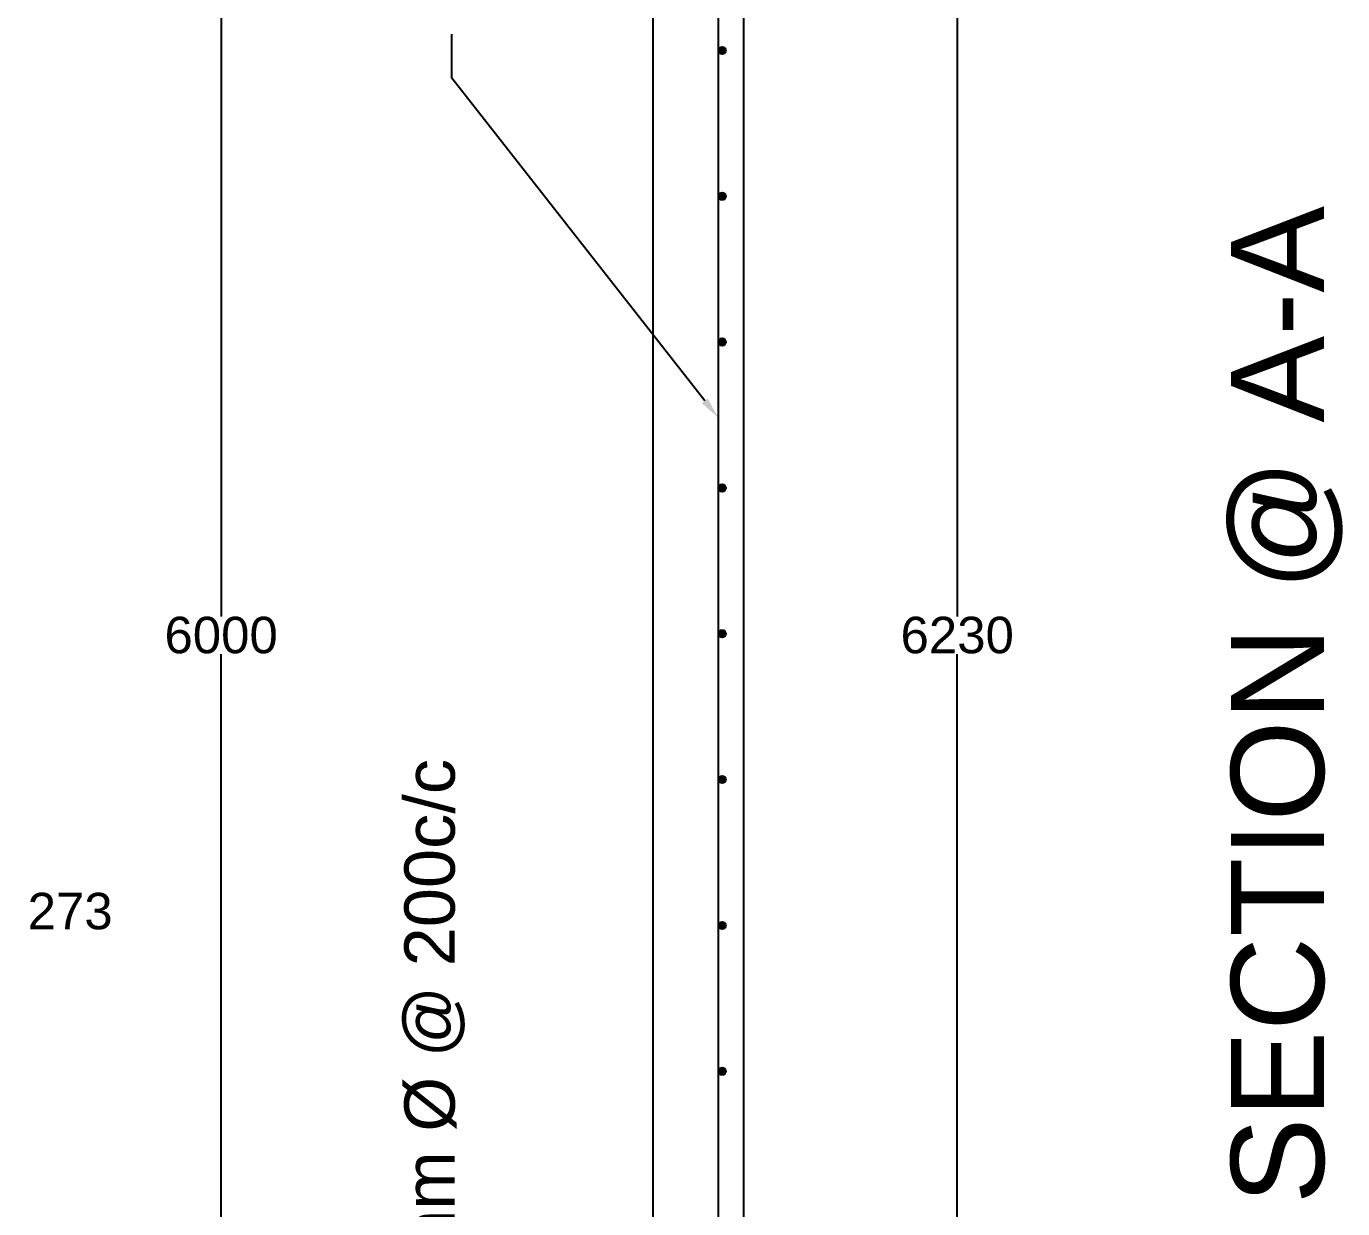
# Model space of a CAD drawing. Header units: inches. Extents: x 3440 to 8522, y 4937 to 14495.
# Drawn here: x 6718 to 8522, y 8177 to 9798 of the extents above; entities that cross this region are included whole.
import ezdxf

# ---------------------------------------------------------------- set-up
doc = ezdxf.new("R2010")
doc.units = ezdxf.units.IN
doc.header["$MEASUREMENT"] = 0
doc.layers.add('PDF_0', color=7, linetype='Continuous')
doc.layers.add('PDF_Text', color=7, linetype='Continuous')
doc.styles.add('PDF TimesNewRomanPSMT', font='arial.ttf')
doc.styles.get("Standard").update_dxf_attribs({"font": 'arial.ttf'})
doc.dimstyles.get("Standard").update_dxf_attribs({"dimtxt": 50, "dimasz": 50, "dimexe": 0.18, "dimexo": 0.0625, "dimgap": 0.09, "dimtad": 0, "dimtih": 1, "dimtoh": 1, "dimdec": 4, "dimzin": 0, "dimdsep": 46, "dimtxsty": 'Standard', "dimcen": 0.09, "dimadec": 0, "dimazin": 0, "dimtfac": 1, "dimtdec": 4, "dimtofl": 0, "dimtmove": 0, "dimatfit": 3, "dimfxl": 1, "dimtolj": 1, "dimtzin": 0, "dimarcsym": 0})

# ---------------------------------------------------------------- blocks, each defined once
blk = doc.blocks.new('*D3')
at = {"color": 0, "lineweight": -2, "transparency": 16777216}
for p, q in [((7924.2, 12077.9), (7993.8, 12077.9)), ((7993.7, 12027.9), (7993.7, 8988.6)), ((7993.7, 5898.1), (7993.7, 8937.3)), ((7924.2, 5848.1), (7993.8, 5848.1))]:
    blk.add_line(p, q, dxfattribs=at)
at = {"color": 0, "transparency": 16777216}
for points in [[(7985.3, 12027.9), (8002, 12027.9), (7993.7, 12077.9)], [(7985.3, 5898.1), (8002, 5898.1), (7993.7, 5848.1)]]:
    blk.add_solid(points, dxfattribs=at)
at = {"layer": 'Defpoints', "color": 0, "transparency": 16777216}
for p in [(7924.1, 12077.9), (7993.7, 12077.9), (7924.1, 5848.1)]:
    blk.add_point(p, dxfattribs=at)
at = {"color": 0, "transparency": 16777216, "insert": (7993.7, 8963), "char_height": 50, "attachment_point": 5}
blk.add_mtext('\\A1;6230', dxfattribs=at)
blk = doc.blocks.new('*D5')
at = {"color": 0, "lineweight": -2, "transparency": 16777216}
for p, q in [((6487, 11962.9), (6984.8, 11962.9)), ((6984.6, 11912.9), (6984.6, 8988.6)), ((6984.6, 6013), (6984.6, 8937.3)), ((6487, 5963), (6984.8, 5963))]:
    blk.add_line(p, q, dxfattribs=at)
at = {"color": 0, "transparency": 16777216}
for points in [[(6976.3, 11912.9), (6993, 11912.9), (6984.6, 11962.9)], [(6976.3, 6013), (6993, 6013), (6984.6, 5963)]]:
    blk.add_solid(points, dxfattribs=at)
at = {"layer": 'Defpoints', "color": 0, "transparency": 16777216}
for p in [(6486.9, 11962.9), (6984.6, 11962.9), (6486.9, 5963)]:
    blk.add_point(p, dxfattribs=at)
at = {"color": 0, "transparency": 16777216, "insert": (6984.6, 8963), "char_height": 50, "attachment_point": 5}
blk.add_mtext('\\A1;6000', dxfattribs=at)
blk = doc.blocks.new('*D7')
at = {"color": 0, "lineweight": -2, "transparency": 16777216}
for p, q in [((6214, 8589.9), (6214, 8584.1)), ((6264, 8584.3), (6436.9, 8584.3)), ((6486.9, 8589.9), (6486.9, 8584.1)), ((6486.9, 8584.3), (6536.9, 8584.3))]:
    blk.add_line(p, q, dxfattribs=at)
at = {"color": 0, "transparency": 16777216}
for points in [[(6264, 8592.6), (6264, 8575.9), (6214, 8584.3)], [(6436.9, 8592.6), (6436.9, 8575.9), (6486.9, 8584.3)]]:
    blk.add_solid(points, dxfattribs=at)
at = {"layer": 'Defpoints', "color": 0, "transparency": 16777216}
for p in [(6214, 8590), (6486.9, 8590), (6486.9, 8584.3)]:
    blk.add_point(p, dxfattribs=at)
at = {"color": 0, "transparency": 16777216, "insert": (6503.8, 8609.8), "char_height": 50, "width": 392.467, "attachment_point": 1}
blk.add_mtext('\\A1;0.1L = 273', dxfattribs=at)

msp = doc.modelspace()

# ---------------------------------------------------------------- linework, layer by layer
at = {"layer": 'PDF_0', "lineweight": 25}
for points in [[(7701.0812, 11962.88468), (8208.22717, 11962.88468), (8208.22717, 12045.48174), (8259.43735, 12077.85979), (8208.22717, 12077.85979), (8151.40039, 12077.85979), (8208.22717, 12107.92512), (8208.22717, 12192.8349), (7576.19444, 12192.8349), (7576.19444, 5733.08372), (8208.22717, 5733.08372), (8208.22717, 5815.68079), (8259.43735, 5848.05883), (8208.22717, 5848.05883), (8151.40039, 5848.38922), (8208.22717, 5878.12417), (8208.22717, 5963.03395), (7701.0812, 5963.03395)], [(7701.0812, 5733.08372), (7701.0812, 12192.8349)], [(7636.3251, 5758.19323), (7666.39043, 5758.19323), (7666.39043, 12167.72539), (7636.3251, 12167.72539)], [(7647.5583, 9284.42708), (7300.98102, 9727.14735), (7300.98102, 9787.27801)]]:
    msp.add_lwpolyline(points, dxfattribs=at)
for centre in [(7671.5115, 9764.97686), (7671.5115, 9565.09196), (7671.5115, 9365.20707), (7671.5115, 9164.99179), (7671.5115, 8965.10689), (7671.5115, 8765.222), (7671.5115, 8565.00671), (7671.5115, 8365.12182)]:
    msp.add_circle(centre, 5.12096, dxfattribs=at)
at = {"layer": 'PDF_0', "transparency": 33554559}
for points in [[(7666.72082, 9767.12433), (7675.97169, 9766.13316), (7666.39043, 9766.13316)], [(7675.97169, 9766.13316), (7666.39043, 9766.13316), (7676.30208, 9765.47238)], [(7666.39043, 9766.13316), (7676.30208, 9765.47238), (7666.39043, 9765.47238)], [(7676.30208, 9765.47238), (7666.39043, 9765.47238), (7676.30208, 9764.48122)], [(7666.39043, 9765.47238), (7676.30208, 9764.48122), (7666.39043, 9764.48122)], [(7676.30208, 9764.48122), (7666.39043, 9764.48122), (7675.97169, 9763.49006)], [(7666.39043, 9764.48122), (7675.97169, 9763.49006), (7666.39043, 9763.49006)], [(7675.97169, 9763.49006), (7666.39043, 9763.49006), (7675.6413, 9762.82928)], [(7666.39043, 9763.49006), (7675.6413, 9762.82928), (7666.72082, 9762.82928)], [(7667.38159, 9767.7851), (7675.6413, 9767.12433), (7666.72082, 9767.12433)], [(7675.6413, 9767.12433), (7666.72082, 9767.12433), (7675.97169, 9766.13316)], [(7667.71198, 9768.44588), (7675.31091, 9767.7851), (7667.38159, 9767.7851)], [(7675.31091, 9767.7851), (7667.38159, 9767.7851), (7675.6413, 9767.12433)], [(7668.70315, 9769.10666), (7674.65014, 9768.44588), (7667.71198, 9768.44588)], [(7674.65014, 9768.44588), (7667.71198, 9768.44588), (7675.31091, 9767.7851)], [(7669.36392, 9769.43704), (7673.98936, 9769.10666), (7668.70315, 9769.10666)], [(7673.98936, 9769.10666), (7668.70315, 9769.10666), (7674.65014, 9768.44588)], [(7670.35509, 9769.76743), (7672.99819, 9769.43704), (7669.36392, 9769.43704)], [(7672.99819, 9769.43704), (7669.36392, 9769.43704), (7673.98936, 9769.10666)], [(7671.34625, 9769.76743), (7672.00703, 9769.76743), (7670.35509, 9769.76743)], [(7672.00703, 9769.76743), (7670.35509, 9769.76743), (7672.99819, 9769.43704)], [(7675.6413, 9762.82928), (7666.72082, 9762.82928), (7675.31091, 9761.83811)], [(7666.72082, 9762.82928), (7675.31091, 9761.83811), (7667.38159, 9761.83811)], [(7675.31091, 9761.83811), (7667.38159, 9761.83811), (7674.65014, 9761.17734)], [(7667.38159, 9761.83811), (7674.65014, 9761.17734), (7667.71198, 9761.17734)], [(7674.65014, 9761.17734), (7667.71198, 9761.17734), (7673.98936, 9760.51656)], [(7667.71198, 9761.17734), (7673.98936, 9760.51656), (7668.70315, 9760.51656)], [(7673.98936, 9760.51656), (7668.70315, 9760.51656), (7672.99819, 9760.18617)], [(7668.70315, 9760.51656), (7672.99819, 9760.18617), (7669.36392, 9760.18617)], [(7669.36392, 9760.18617), (7670.35509, 9759.85578), (7672.00703, 9759.85578)], [(7669.36392, 9760.18617), (7672.99819, 9760.18617), (7672.00703, 9759.85578)], [(7670.35509, 9759.85578), (7672.00703, 9759.85578), (7671.34625, 9759.85578)], [(7666.72082, 9567.23943), (7675.97169, 9566.24827), (7666.39043, 9566.24827)], [(7675.97169, 9566.24827), (7666.39043, 9566.24827), (7676.30208, 9565.2571)], [(7666.39043, 9566.24827), (7676.30208, 9565.2571), (7666.39043, 9565.2571)], [(7676.30208, 9565.2571), (7666.39043, 9565.2571), (7676.30208, 9564.59633)], [(7666.39043, 9565.2571), (7676.30208, 9564.59633), (7666.39043, 9564.59633)], [(7676.30208, 9564.59633), (7666.39043, 9564.59633), (7675.97169, 9563.60516)], [(7666.39043, 9564.59633), (7675.97169, 9563.60516), (7666.39043, 9563.60516)], [(7667.38159, 9567.90021), (7675.6413, 9567.23943), (7666.72082, 9567.23943)], [(7675.6413, 9567.23943), (7666.72082, 9567.23943), (7675.97169, 9566.24827)], [(7667.71198, 9568.56098), (7675.31091, 9567.90021), (7667.38159, 9567.90021)], [(7675.31091, 9567.90021), (7667.38159, 9567.90021), (7675.6413, 9567.23943)], [(7668.70315, 9569.22176), (7674.65014, 9568.56098), (7667.71198, 9568.56098)], [(7674.65014, 9568.56098), (7667.71198, 9568.56098), (7675.31091, 9567.90021)], [(7669.36392, 9569.55215), (7673.98936, 9569.22176), (7668.70315, 9569.22176)], [(7673.98936, 9569.22176), (7668.70315, 9569.22176), (7674.65014, 9568.56098)], [(7670.35509, 9569.88254), (7672.99819, 9569.55215), (7669.36392, 9569.55215)], [(7672.99819, 9569.55215), (7669.36392, 9569.55215), (7673.98936, 9569.22176)], [(7671.34625, 9569.88254), (7672.00703, 9569.88254), (7670.35509, 9569.88254)], [(7672.00703, 9569.88254), (7670.35509, 9569.88254), (7672.99819, 9569.55215)], [(7675.97169, 9563.60516), (7666.39043, 9563.60516), (7675.6413, 9562.614)], [(7666.39043, 9563.60516), (7675.6413, 9562.614), (7666.72082, 9562.614)], [(7675.6413, 9562.614), (7666.72082, 9562.614), (7675.31091, 9561.95322)], [(7666.72082, 9562.614), (7675.31091, 9561.95322), (7667.38159, 9561.95322)], [(7675.31091, 9561.95322), (7667.38159, 9561.95322), (7674.65014, 9561.29244)], [(7667.38159, 9561.95322), (7674.65014, 9561.29244), (7667.71198, 9561.29244)], [(7674.65014, 9561.29244), (7667.71198, 9561.29244), (7673.98936, 9560.63167)], [(7667.71198, 9561.29244), (7673.98936, 9560.63167), (7668.70315, 9560.63167)], [(7673.98936, 9560.63167), (7668.70315, 9560.63167), (7672.99819, 9560.30128)], [(7668.70315, 9560.63167), (7672.99819, 9560.30128), (7669.36392, 9560.30128)], [(7669.36392, 9560.30128), (7670.35509, 9559.97089), (7672.00703, 9559.97089)], [(7669.36392, 9560.30128), (7672.99819, 9560.30128), (7672.00703, 9559.97089)], [(7670.35509, 9559.97089), (7672.00703, 9559.97089), (7671.34625, 9559.97089)], [(7666.72082, 9367.02415), (7675.97169, 9366.36337), (7666.39043, 9366.36337)], [(7675.97169, 9366.36337), (7666.39043, 9366.36337), (7676.30208, 9365.37221)], [(7666.39043, 9366.36337), (7676.30208, 9365.37221), (7666.39043, 9365.37221)], [(7667.38159, 9368.01531), (7675.6413, 9367.02415), (7666.72082, 9367.02415)], [(7675.6413, 9367.02415), (7666.72082, 9367.02415), (7675.97169, 9366.36337)], [(7667.71198, 9368.67609), (7675.31091, 9368.01531), (7667.38159, 9368.01531)], [(7675.31091, 9368.01531), (7667.38159, 9368.01531), (7675.6413, 9367.02415)], [(7668.70315, 9369.33687), (7674.65014, 9368.67609), (7667.71198, 9368.67609)], [(7674.65014, 9368.67609), (7667.71198, 9368.67609), (7675.31091, 9368.01531)], [(7669.36392, 9369.66725), (7673.98936, 9369.33687), (7668.70315, 9369.33687)], [(7673.98936, 9369.33687), (7668.70315, 9369.33687), (7674.65014, 9368.67609)], [(7670.35509, 9369.99764), (7672.99819, 9369.66725), (7669.36392, 9369.66725)], [(7672.99819, 9369.66725), (7669.36392, 9369.66725), (7673.98936, 9369.33687)], [(7671.34625, 9369.99764), (7672.00703, 9369.99764), (7670.35509, 9369.99764)], [(7672.00703, 9369.99764), (7670.35509, 9369.99764), (7672.99819, 9369.66725)], [(7676.30208, 9365.37221), (7666.39043, 9365.37221), (7676.30208, 9364.38104)], [(7666.39043, 9365.37221), (7676.30208, 9364.38104), (7666.39043, 9364.38104)], [(7676.30208, 9364.38104), (7666.39043, 9364.38104), (7675.97169, 9363.72027)], [(7666.39043, 9364.38104), (7675.97169, 9363.72027), (7666.39043, 9363.72027)], [(7675.97169, 9363.72027), (7666.39043, 9363.72027), (7675.6413, 9362.7291)], [(7666.39043, 9363.72027), (7675.6413, 9362.7291), (7666.72082, 9362.7291)], [(7675.6413, 9362.7291), (7666.72082, 9362.7291), (7675.31091, 9362.06832)], [(7666.72082, 9362.7291), (7675.31091, 9362.06832), (7667.38159, 9362.06832)], [(7675.31091, 9362.06832), (7667.38159, 9362.06832), (7674.65014, 9361.07716)], [(7667.38159, 9362.06832), (7674.65014, 9361.07716), (7667.71198, 9361.07716)], [(7674.65014, 9361.07716), (7667.71198, 9361.07716), (7673.98936, 9360.74677)], [(7667.71198, 9361.07716), (7673.98936, 9360.74677), (7668.70315, 9360.74677)], [(7673.98936, 9360.74677), (7668.70315, 9360.74677), (7672.99819, 9360.41638)], [(7668.70315, 9360.74677), (7672.99819, 9360.41638), (7669.36392, 9360.41638)], [(7669.36392, 9360.41638), (7670.35509, 9360.08599), (7672.00703, 9360.08599)], [(7669.36392, 9360.41638), (7672.99819, 9360.41638), (7672.00703, 9360.08599)], [(7670.35509, 9360.08599), (7672.00703, 9360.08599), (7671.34625, 9360.08599)], [(7651.52296, 9287.73097), (7666.39043, 9260.96952), (7643.59364, 9281.45359)], [(7667.38159, 9167.80003), (7675.6413, 9167.13925), (7666.72082, 9167.13925)], [(7667.71198, 9168.79119), (7675.31091, 9167.80003), (7667.38159, 9167.80003)], [(7675.31091, 9167.80003), (7667.38159, 9167.80003), (7675.6413, 9167.13925)], [(7668.70315, 9169.12158), (7674.65014, 9168.79119), (7667.71198, 9168.79119)], [(7674.65014, 9168.79119), (7667.71198, 9168.79119), (7675.31091, 9167.80003)], [(7669.36392, 9169.45197), (7673.98936, 9169.12158), (7668.70315, 9169.12158)], [(7673.98936, 9169.12158), (7668.70315, 9169.12158), (7674.65014, 9168.79119)], [(7670.35509, 9169.78236), (7672.99819, 9169.45197), (7669.36392, 9169.45197)], [(7672.99819, 9169.45197), (7669.36392, 9169.45197), (7673.98936, 9169.12158)], [(7671.34625, 9169.78236), (7672.00703, 9169.78236), (7670.35509, 9169.78236)], [(7672.00703, 9169.78236), (7670.35509, 9169.78236), (7672.99819, 9169.45197)], [(7666.72082, 9167.13925), (7675.97169, 9166.14809), (7666.39043, 9166.14809)], [(7675.97169, 9166.14809), (7666.39043, 9166.14809), (7676.30208, 9165.48731)], [(7666.39043, 9166.14809), (7676.30208, 9165.48731), (7666.39043, 9165.48731)], [(7676.30208, 9165.48731), (7666.39043, 9165.48731), (7676.30208, 9164.49615)], [(7666.39043, 9165.48731), (7676.30208, 9164.49615), (7666.39043, 9164.49615)], [(7676.30208, 9164.49615), (7666.39043, 9164.49615), (7675.97169, 9163.50498)], [(7666.39043, 9164.49615), (7675.97169, 9163.50498), (7666.39043, 9163.50498)], [(7675.97169, 9163.50498), (7666.39043, 9163.50498), (7675.6413, 9162.84421)], [(7666.39043, 9163.50498), (7675.6413, 9162.84421), (7666.72082, 9162.84421)], [(7675.6413, 9167.13925), (7666.72082, 9167.13925), (7675.97169, 9166.14809)], [(7675.6413, 9162.84421), (7666.72082, 9162.84421), (7675.31091, 9161.85304)], [(7666.72082, 9162.84421), (7675.31091, 9161.85304), (7667.38159, 9161.85304)], [(7675.31091, 9161.85304), (7667.38159, 9161.85304), (7674.65014, 9161.19226)], [(7667.38159, 9161.85304), (7674.65014, 9161.19226), (7667.71198, 9161.19226)], [(7674.65014, 9161.19226), (7667.71198, 9161.19226), (7673.98936, 9160.53149)], [(7667.71198, 9161.19226), (7673.98936, 9160.53149), (7668.70315, 9160.53149)], [(7673.98936, 9160.53149), (7668.70315, 9160.53149), (7672.99819, 9160.2011)], [(7668.70315, 9160.53149), (7672.99819, 9160.2011), (7669.36392, 9160.2011)], [(7669.36392, 9160.2011), (7670.35509, 9159.87071), (7672.00703, 9159.87071)], [(7669.36392, 9160.2011), (7672.99819, 9160.2011), (7672.00703, 9159.87071)], [(7670.35509, 9159.87071), (7672.00703, 9159.87071), (7671.34625, 9159.87071)], [(7668.70315, 8969.23669), (7674.65014, 8968.57591), (7667.71198, 8968.57591)], [(7669.36392, 8969.56708), (7673.98936, 8969.23669), (7668.70315, 8969.23669)], [(7673.98936, 8969.23669), (7668.70315, 8969.23669), (7674.65014, 8968.57591)], [(7670.35509, 8969.89746), (7672.99819, 8969.56708), (7669.36392, 8969.56708)], [(7672.99819, 8969.56708), (7669.36392, 8969.56708), (7673.98936, 8969.23669)], [(7671.34625, 8969.89746), (7672.00703, 8969.89746), (7670.35509, 8969.89746)], [(7672.00703, 8969.89746), (7670.35509, 8969.89746), (7672.99819, 8969.56708)], [(7666.72082, 8967.25436), (7675.97169, 8966.26319), (7666.39043, 8966.26319)], [(7675.97169, 8966.26319), (7666.39043, 8966.26319), (7676.30208, 8965.27203)], [(7666.39043, 8966.26319), (7676.30208, 8965.27203), (7666.39043, 8965.27203)], [(7676.30208, 8965.27203), (7666.39043, 8965.27203), (7676.30208, 8964.61125)], [(7666.39043, 8965.27203), (7676.30208, 8964.61125), (7666.39043, 8964.61125)], [(7676.30208, 8964.61125), (7666.39043, 8964.61125), (7675.97169, 8963.62009)], [(7666.39043, 8964.61125), (7675.97169, 8963.62009), (7666.39043, 8963.62009)], [(7675.97169, 8963.62009), (7666.39043, 8963.62009), (7675.6413, 8962.62892)], [(7666.39043, 8963.62009), (7675.6413, 8962.62892), (7666.72082, 8962.62892)], [(7667.38159, 8967.91514), (7675.6413, 8967.25436), (7666.72082, 8967.25436)], [(7675.6413, 8967.25436), (7666.72082, 8967.25436), (7675.97169, 8966.26319)], [(7675.6413, 8962.62892), (7666.72082, 8962.62892), (7675.31091, 8961.96815)], [(7666.72082, 8962.62892), (7675.31091, 8961.96815), (7667.38159, 8961.96815)], [(7667.71198, 8968.57591), (7675.31091, 8967.91514), (7667.38159, 8967.91514)], [(7675.31091, 8967.91514), (7667.38159, 8967.91514), (7675.6413, 8967.25436)], [(7675.31091, 8961.96815), (7667.38159, 8961.96815), (7674.65014, 8961.30737)], [(7667.38159, 8961.96815), (7674.65014, 8961.30737), (7667.71198, 8961.30737)], [(7674.65014, 8968.57591), (7667.71198, 8968.57591), (7675.31091, 8967.91514)], [(7674.65014, 8961.30737), (7667.71198, 8961.30737), (7673.98936, 8960.64659)], [(7667.71198, 8961.30737), (7673.98936, 8960.64659), (7668.70315, 8960.64659)], [(7673.98936, 8960.64659), (7668.70315, 8960.64659), (7672.99819, 8960.31621)], [(7668.70315, 8960.64659), (7672.99819, 8960.31621), (7669.36392, 8960.31621)], [(7669.36392, 8960.31621), (7670.35509, 8959.98582), (7672.00703, 8959.98582)], [(7669.36392, 8960.31621), (7672.99819, 8960.31621), (7672.00703, 8959.98582)], [(7670.35509, 8959.98582), (7672.00703, 8959.98582), (7671.34625, 8959.98582)], [(7666.72082, 8767.03908), (7675.97169, 8766.3783), (7666.39043, 8766.3783)], [(7675.97169, 8766.3783), (7666.39043, 8766.3783), (7676.30208, 8765.38713)], [(7666.39043, 8766.3783), (7676.30208, 8765.38713), (7666.39043, 8765.38713)], [(7676.30208, 8765.38713), (7666.39043, 8765.38713), (7676.30208, 8764.39597)], [(7666.39043, 8765.38713), (7676.30208, 8764.39597), (7666.39043, 8764.39597)], [(7676.30208, 8764.39597), (7666.39043, 8764.39597), (7675.97169, 8763.73519)], [(7666.39043, 8764.39597), (7675.97169, 8763.73519), (7666.39043, 8763.73519)], [(7675.97169, 8763.73519), (7666.39043, 8763.73519), (7675.6413, 8762.74403)], [(7666.39043, 8763.73519), (7675.6413, 8762.74403), (7666.72082, 8762.74403)], [(7667.38159, 8768.03024), (7675.6413, 8767.03908), (7666.72082, 8767.03908)], [(7675.6413, 8767.03908), (7666.72082, 8767.03908), (7675.97169, 8766.3783)], [(7675.6413, 8762.74403), (7666.72082, 8762.74403), (7675.31091, 8762.08325)], [(7666.72082, 8762.74403), (7675.31091, 8762.08325), (7667.38159, 8762.08325)], [(7667.71198, 8768.69102), (7675.31091, 8768.03024), (7667.38159, 8768.03024)], [(7675.31091, 8768.03024), (7667.38159, 8768.03024), (7675.6413, 8767.03908)], [(7675.31091, 8762.08325), (7667.38159, 8762.08325), (7674.65014, 8761.42248)], [(7667.38159, 8762.08325), (7674.65014, 8761.42248), (7667.71198, 8761.42248)], [(7668.70315, 8769.35179), (7674.65014, 8768.69102), (7667.71198, 8768.69102)], [(7674.65014, 8768.69102), (7667.71198, 8768.69102), (7675.31091, 8768.03024)], [(7674.65014, 8761.42248), (7667.71198, 8761.42248), (7673.98936, 8760.7617)], [(7667.71198, 8761.42248), (7673.98936, 8760.7617), (7668.70315, 8760.7617)], [(7669.36392, 8769.68218), (7673.98936, 8769.35179), (7668.70315, 8769.35179)], [(7673.98936, 8769.35179), (7668.70315, 8769.35179), (7674.65014, 8768.69102)], [(7673.98936, 8760.7617), (7668.70315, 8760.7617), (7672.99819, 8760.43131)], [(7668.70315, 8760.7617), (7672.99819, 8760.43131), (7669.36392, 8760.43131)], [(7670.35509, 8770.01257), (7672.99819, 8769.68218), (7669.36392, 8769.68218)], [(7672.99819, 8769.68218), (7669.36392, 8769.68218), (7673.98936, 8769.35179)], [(7669.36392, 8760.43131), (7670.35509, 8760.10092), (7672.00703, 8760.10092)], [(7669.36392, 8760.43131), (7672.99819, 8760.43131), (7672.00703, 8760.10092)], [(7671.34625, 8770.01257), (7672.00703, 8770.01257), (7670.35509, 8770.01257)], [(7672.00703, 8770.01257), (7670.35509, 8770.01257), (7672.99819, 8769.68218)], [(7670.35509, 8760.10092), (7672.00703, 8760.10092), (7671.34625, 8760.10092)], [(7666.72082, 8567.15418), (7675.97169, 8566.4934), (7666.39043, 8566.4934)], [(7675.97169, 8566.4934), (7666.39043, 8566.4934), (7676.30208, 8565.50224)], [(7666.39043, 8566.4934), (7676.30208, 8565.50224), (7666.39043, 8565.50224)], [(7676.30208, 8565.50224), (7666.39043, 8565.50224), (7676.30208, 8564.51107)], [(7666.39043, 8565.50224), (7676.30208, 8564.51107), (7666.39043, 8564.51107)], [(7676.30208, 8564.51107), (7666.39043, 8564.51107), (7675.97169, 8563.51991)], [(7666.39043, 8564.51107), (7675.97169, 8563.51991), (7666.39043, 8563.51991)], [(7675.97169, 8563.51991), (7666.39043, 8563.51991), (7675.6413, 8562.85913)], [(7666.39043, 8563.51991), (7675.6413, 8562.85913), (7666.72082, 8562.85913)], [(7667.38159, 8567.81496), (7675.6413, 8567.15418), (7666.72082, 8567.15418)], [(7675.6413, 8567.15418), (7666.72082, 8567.15418), (7675.97169, 8566.4934)], [(7675.6413, 8562.85913), (7666.72082, 8562.85913), (7675.31091, 8561.86797)], [(7666.72082, 8562.85913), (7675.31091, 8561.86797), (7667.38159, 8561.86797)], [(7667.71198, 8568.80612), (7675.31091, 8567.81496), (7667.38159, 8567.81496)], [(7675.31091, 8567.81496), (7667.38159, 8567.81496), (7675.6413, 8567.15418)], [(7675.31091, 8561.86797), (7667.38159, 8561.86797), (7674.65014, 8561.20719)], [(7667.38159, 8561.86797), (7674.65014, 8561.20719), (7667.71198, 8561.20719)], [(7668.70315, 8569.13651), (7674.65014, 8568.80612), (7667.71198, 8568.80612)], [(7674.65014, 8568.80612), (7667.71198, 8568.80612), (7675.31091, 8567.81496)], [(7674.65014, 8561.20719), (7667.71198, 8561.20719), (7673.98936, 8560.8768)], [(7667.71198, 8561.20719), (7673.98936, 8560.8768), (7668.70315, 8560.8768)], [(7669.36392, 8569.4669), (7673.98936, 8569.13651), (7668.70315, 8569.13651)], [(7673.98936, 8569.13651), (7668.70315, 8569.13651), (7674.65014, 8568.80612)], [(7673.98936, 8560.8768), (7668.70315, 8560.8768), (7672.99819, 8560.21603)], [(7668.70315, 8560.8768), (7672.99819, 8560.21603), (7669.36392, 8560.21603)], [(7670.35509, 8569.79729), (7672.99819, 8569.4669), (7669.36392, 8569.4669)], [(7672.99819, 8569.4669), (7669.36392, 8569.4669), (7673.98936, 8569.13651)], [(7669.36392, 8560.21603), (7670.35509, 8559.88564), (7672.00703, 8559.88564)], [(7669.36392, 8560.21603), (7672.99819, 8560.21603), (7672.00703, 8559.88564)], [(7671.34625, 8570.12767), (7672.00703, 8569.79729), (7670.35509, 8569.79729)], [(7672.00703, 8569.79729), (7670.35509, 8569.79729), (7672.99819, 8569.4669)], [(7670.35509, 8559.88564), (7672.00703, 8559.88564), (7671.34625, 8559.88564)], [(7666.72082, 8367.26929), (7675.97169, 8366.27812), (7666.39043, 8366.27812)], [(7675.97169, 8366.27812), (7666.39043, 8366.27812), (7676.30208, 8365.28696)], [(7666.39043, 8366.27812), (7676.30208, 8365.28696), (7666.39043, 8365.28696)], [(7676.30208, 8365.28696), (7666.39043, 8365.28696), (7676.30208, 8364.62618)], [(7666.39043, 8365.28696), (7676.30208, 8364.62618), (7666.39043, 8364.62618)], [(7676.30208, 8364.62618), (7666.39043, 8364.62618), (7675.97169, 8363.63502)], [(7666.39043, 8364.62618), (7675.97169, 8363.63502), (7666.39043, 8363.63502)], [(7675.97169, 8363.63502), (7666.39043, 8363.63502), (7675.6413, 8362.64385)], [(7666.39043, 8363.63502), (7675.6413, 8362.64385), (7666.72082, 8362.64385)], [(7667.38159, 8367.93006), (7675.6413, 8367.26929), (7666.72082, 8367.26929)], [(7675.6413, 8367.26929), (7666.72082, 8367.26929), (7675.97169, 8366.27812)], [(7675.6413, 8362.64385), (7666.72082, 8362.64385), (7675.31091, 8361.98307)], [(7666.72082, 8362.64385), (7675.31091, 8361.98307), (7667.38159, 8361.98307)], [(7667.71198, 8368.59084), (7675.31091, 8367.93006), (7667.38159, 8367.93006)], [(7675.31091, 8367.93006), (7667.38159, 8367.93006), (7675.6413, 8367.26929)], [(7675.31091, 8361.98307), (7667.38159, 8361.98307), (7674.65014, 8361.3223)], [(7667.38159, 8361.98307), (7674.65014, 8361.3223), (7667.71198, 8361.3223)], [(7668.70315, 8369.25162), (7674.65014, 8368.59084), (7667.71198, 8368.59084)], [(7674.65014, 8368.59084), (7667.71198, 8368.59084), (7675.31091, 8367.93006)], [(7674.65014, 8361.3223), (7667.71198, 8361.3223), (7673.98936, 8360.66152)], [(7667.71198, 8361.3223), (7673.98936, 8360.66152), (7668.70315, 8360.66152)], [(7669.36392, 8369.582), (7673.98936, 8369.25162), (7668.70315, 8369.25162)], [(7673.98936, 8369.25162), (7668.70315, 8369.25162), (7674.65014, 8368.59084)], [(7673.98936, 8360.66152), (7668.70315, 8360.66152), (7672.99819, 8360.33113)], [(7668.70315, 8360.66152), (7672.99819, 8360.33113), (7669.36392, 8360.33113)], [(7670.35509, 8369.91239), (7672.99819, 8369.582), (7669.36392, 8369.582)], [(7672.99819, 8369.582), (7669.36392, 8369.582), (7673.98936, 8369.25162)], [(7669.36392, 8360.33113), (7670.35509, 8360.00074), (7672.00703, 8360.00074)], [(7669.36392, 8360.33113), (7672.99819, 8360.33113), (7672.00703, 8360.00074)], [(7671.34625, 8369.91239), (7672.00703, 8369.91239), (7670.35509, 8369.91239)], [(7672.00703, 8369.91239), (7670.35509, 8369.91239), (7672.99819, 8369.582)], [(7670.35509, 8360.00074), (7672.00703, 8360.00074), (7671.34625, 8360.00074)]]:
    msp.add_solid(points, dxfattribs=at)

# ---------------------------------------------------------------- texts
at = {"layer": 'PDF_Text', "attachment_point": 4, "rotation": 90, "style": 'PDF TimesNewRomanPSMT'}
for s, insert, char_height in [('SECTION @ A-A', (8445.55046, 8182.71434), 127.5749448), ('Main steel of 10mm Ø @ 200c/c', (7277.27743, 7413.20917), 69.1030396)]:
    msp.add_mtext(s, dxfattribs=dict(at, insert=insert, char_height=char_height))

# ---------------------------------------------------------------- dimensions: what is measured, and where the dimension line sits
for base, p1, p2, angle, text, picture, middle in [((7993.65627, 12077.85979), (7924.09327, 5848.05883), (7924.09327, 12077.85979), 90, '6230', '*D3', (7993.65627, 8962.95931)), ((6984.63319, 11962.88468), (6486.90436, 5963.03395), (6486.90436, 11962.88468), 90, '6000', '*D5', (6984.63319, 8962.95931)), ((6486.90436, 8584.27168), (6214.00366, 8589.95097), (6486.90436, 8589.95097), 180, '0.1L = 273', '*D7', (6700.00595, 8584.27168))]:
    dim = msp.add_linear_dim(base=base, p1=p1, p2=p2, angle=angle, text=text, dimstyle='Standard')
    dim.commit()
    dim.dimension.update_dxf_attribs({"geometry": picture, "text_midpoint": middle})

doc.saveas('drawing.dxf')
